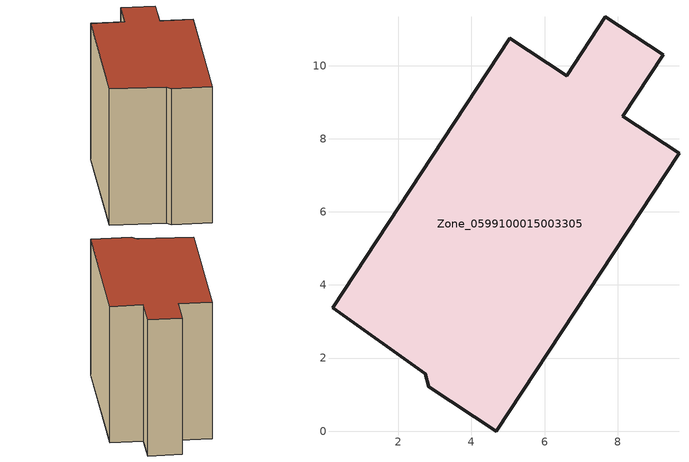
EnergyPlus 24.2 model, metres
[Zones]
Zone_0599100015003305
 floor ground (C_G): 4.68,0 2.83,1.22 2.73,1.56 0.2,3.38 5.04,10.75 6.61,9.73 7.67,11.34 9.24,10.29 8.14,8.62 9.68,7.61 z0.85
 wall outside (C_F): 8.14,8.62 9.24,10.29 7.67,11.34 6.61,9.73 5.04,10.75 0.2,3.38 2.73,1.56 2.83,1.22 4.68,0 9.68,7.61 8.14,8.62 z0.85:8.95
 roof outside (C_R): 2.83,1.22 4.68,0 9.68,7.61 8.14,8.62 9.24,10.29 7.67,11.34 6.61,9.73 5.04,10.75 0.2,3.38 2.73,1.56 z8.95
[BUILDING]
Pand.0599100015003305: North Axis=0; Terrain=City; Loads Convergence Tolerance Value=0.04; Temperature Convergence Tolerance Value=0.4; Solar Distribution=FullExterior; Maximum Number of Warmup Days=25; Minimum Number of Warmup Days=1
[Site:Location]
Rotterdam.The.Hague.AP_ZH_NLD Design_Conditions: Latitude=51.96; Longitude=4.45; Time Zone=1; Elevation=-4.5
[SITE:GROUNDTEMPERATURE:BUILDINGSURFACE]
18, 18, 18, 18, 18, 18, 18, 18, 18, 18, 18, 18
[MATERIAL] Thermal Absorptance=0.9; Solar Absorptance=0.7; Visible Absorptance=0.7
Name | Roughness | Thickness | Conductivity | Density | Specific Heat
G.TI.1965-1974 | MediumSmooth | 0.15 | 0.882353 | 540 | 1210
F.TI.1965-1974 | Rough | 0.3 | 0.697674 | 1920 | 840
R.TI.1965-1974 | MediumRough | 0.2 | 0.232558 | 1500 | 1000
[CONSTRUCTION]
C_G: G.TI.1965-1974
C_F: F.TI.1965-1974
C_R: R.TI.1965-1974
[ZONE]
Zone_0599100015003305: Type=1; Multiplier=1; Ceiling Height=Autocalculate; Volume=Autocalculate; Floor Area=autocalculate; Part of Total Floor Area=Yes
[ZONEINFILTRATION:DESIGNFLOWRATE]
Infil_Zone_0599100015003305: Zone or ZoneList or Space or SpaceList=Zone_0599100015003305; Schedule=AlwaysOn; Design Flow Rate Calculation Method=Flow/Area; Flow Rate per Floor Area=0.003; Constant Term Coefficient=1; Temperature Term Coefficient=0; Velocity Term Coefficient=0; Velocity Squared Term Coefficient=0
[HVACTEMPLATE:ZONE:IDEALLOADSAIRSYSTEM]
Zone_0599100015003305: Maximum Heating Supply Air Temperature=50; Minimum Cooling Supply Air Temperature=13; Maximum Heating Supply Air Humidity Ratio=0.0156; Minimum Cooling Supply Air Humidity Ratio=0.0077; Heating Limit=NoLimit; Cooling Limit=NoLimit; Dehumidification Control Type=ConstantSensibleHeatRatio; Cooling Sensible Heat Ratio=0.7; Dehumidification Setpoint=60; Humidification Control Type=None; Humidification Setpoint=30; Outdoor Air Method=None; Outdoor Air Flow Rate per Person=0.00944; Outdoor Air Flow Rate per Zone Floor Area=0; Outdoor Air Flow Rate per Zone=0; Demand Controlled Ventilation Type=None; Outdoor Air Economizer Type=NoEconomizer; Heat Recovery Type=None; Sensible Heat Recovery Effectiveness=0.7; Latent Heat Recovery Effectiveness=0.65
[ZONECONTROL:THERMOSTAT]
ThermostatControl_Zone_0599100015003305: Zone or ZoneList=Zone_0599100015003305; Control Type Schedule=DualSetpointControlType; Control 1=Thermostat_Zone_0599100015003305; Temperature Difference Between Cutout And Setpoint=0
[THERMOSTATSETPOINT:DUALSETPOINT]
Thermostat_Zone_0599100015003305: Heating Setpoint Temperature Schedule=HeatingSetpoint_Zone_0599100015003305; Cooling Setpoint Temperature Schedule=CoolingSetpoint_Zone_0599100015003305
[SCHEDULE:COMPACT]
HeatingSetpoint_Zone_0599100015003305: Through: 12/31, For: AllDays, Until: 24:00, 21
CoolingSetpoint_Zone_0599100015003305: Through: 12/31, For: AllDays, Until: 24:00, 24
DualSetpointControlType: Through: 12/31, For: AllDays, Until: 24:00, 4
AlwaysOn: Through: 12/31, For: AllDays, Until: 24:00, 1
